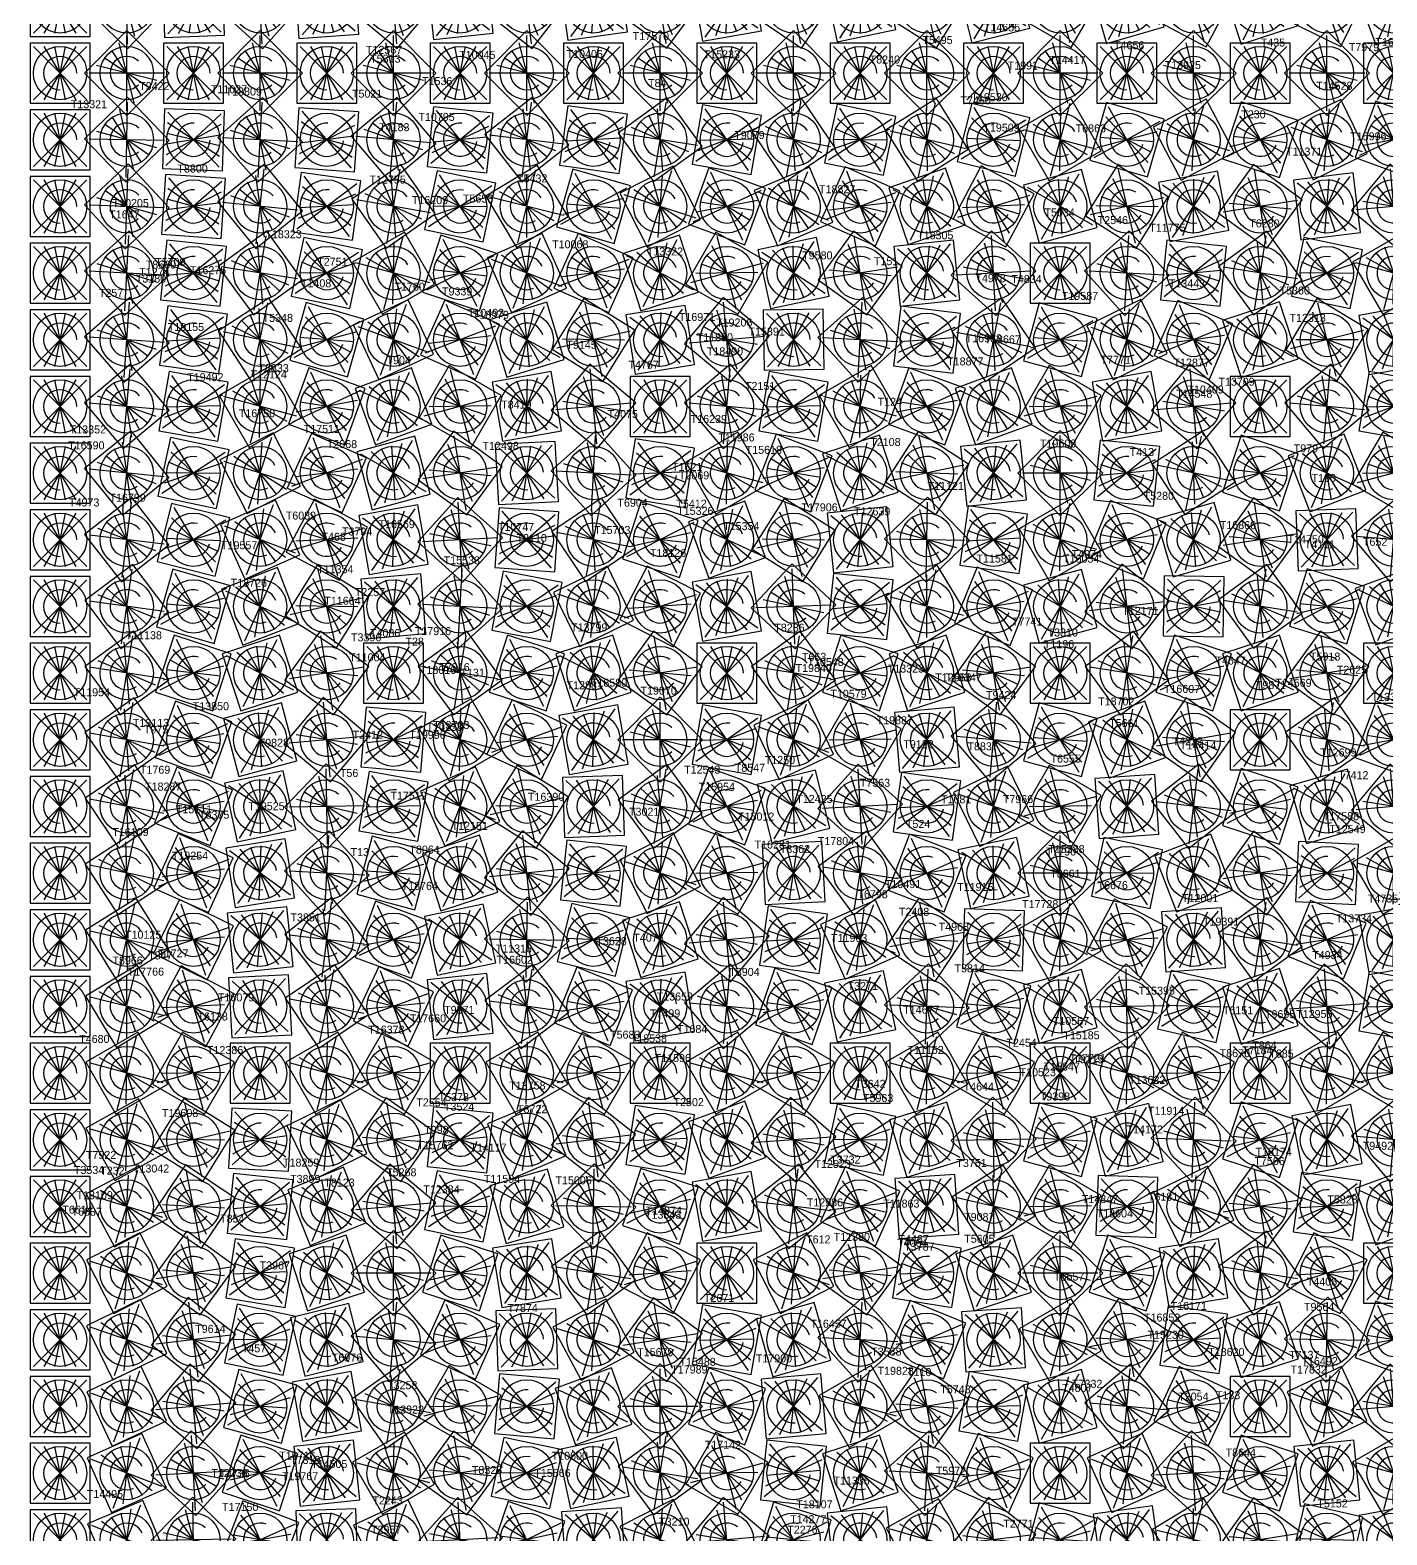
# Model space of a CAD drawing. Header units: metres. Extents: x -45 to 15052, y -45 to 15012.
# Drawn here: x -45 to 1990, y 2307 to 4564 of the extents above; entities that cross this region are included whole.
import ezdxf

# ---------------------------------------------------------------- set-up
doc = ezdxf.new("R2010")
doc.units = ezdxf.units.M
for name, color, linetype in [('L0', 1, 'Continuous'), ('L1', 2, 'Continuous'), ('L10', 4, 'Continuous'), ('L11', 5, 'Continuous'), ('L2', 3, 'Continuous'), ('L3', 4, 'Continuous'), ('L4', 5, 'Continuous'), ('L5', 6, 'Continuous'), ('L6', 7, 'Continuous'), ('L7', 1, 'Continuous'), ('L8', 2, 'Continuous'), ('L9', 3, 'Continuous')]:
    doc.layers.add(name, color=color, linetype=linetype)

# ---------------------------------------------------------------- blocks, each defined once
blk = doc.blocks.new('CELL')
for p, q in [((-40, -40), (40, 40)), ((40, -40), (-40, 40)), ((-24, -40), (24, 40)), ((24, -40), (-24, 40)), ((-8, -40), (8, 40)), ((8, -40), (-8, 40))]:
    blk.add_line(p, q)
blk.add_lwpolyline([(-45, -45), (45, -45), (45, 45), (-45, 45)], close=True)
blk.add_circle((0, 0), 40)
blk.add_arc((0, 0), 25, 0, 270)

msp = doc.modelspace()

# ---------------------------------------------------------------- block references
at = {"layer": 'L0'}
for p, rotation in [((1400, 4600), 14), ((200, 4600), 2), ((300, 4500), 45), ((1500, 4500), 45), ((400, 4400), 86.00000000000001), ((1600, 4400), 74), ((500, 4300), 35), ((1700, 4300), 11), ((600, 4200), 72), ((1800, 4200), 36), ((700, 4100), 17), ((1900, 4100), 59.00000000000001), ((800, 4000), 50), ((2000, 4000), 80), ((900, 3900), 81), ((1000, 3800), 20), ((1100, 3700), 47), ((1200, 3600), 72), ((100, 3500), 35), ((1300, 3500), 5), ((200, 3400), 68), ((1400, 3400), 26), ((1500, 3300), 45), ((300, 3300), 9), ((400, 3200), 38), ((1600, 3200), 62), ((500, 3100), 65), ((1700, 3100), 77.00000000000001), ((700, 2900), 23), ((1900, 2900), 11), ((800, 2800), 43.99999999999999), ((2000, 2800), 20), ((900, 2700), 63), ((1000, 2600), 80), ((1100, 2500), 5), ((1200, 2400), 18), ((100, 2300), 23), ((1300, 2300), 29)]:
    msp.add_blockref('CELL', p, dxfattribs=dict(at, rotation=rotation))
for p in [(0, 3600), (600, 3000), (1800, 3000), (0, 2400)]:
    msp.add_blockref('CELL', p, dxfattribs=at)
at = {"layer": 'L1'}
for p, rotation in [((300, 4600), 48), ((1500, 4600), 59.99999999999999), ((500, 4400), 40), ((1700, 4400), 28), ((1800, 4300), 54), ((600, 4300), 78), ((700, 4200), 24), ((1900, 4200), 78), ((800, 4100), 58), ((2000, 4100), 10), ((1000, 3900), 30), ((1100, 3800), 58), ((1200, 3700), 84), ((100, 3600), 36), ((1300, 3600), 18), ((200, 3500), 70), ((1400, 3500), 40), ((1500, 3400), 59.99999999999999), ((300, 3400), 12), ((400, 3300), 42), ((1600, 3300), 78), ((500, 3200), 70), ((1700, 3200), 4), ((600, 3100), 6), ((1800, 3100), 18), ((700, 3000), 30), ((1900, 3000), 30), ((800, 2900), 52.00000000000001), ((2000, 2900), 40), ((900, 2800), 72), ((1100, 2600), 16), ((1200, 2500), 30), ((1300, 2400), 42), ((100, 2400), 24), ((200, 2300), 46), ((1400, 2300), 52.00000000000001)]:
    msp.add_blockref('CELL', p, dxfattribs=dict(at, rotation=rotation))
for p in [(400, 4500), (1600, 4500), (900, 4000), (0, 3700), (1000, 2700), (0, 2500)]:
    msp.add_blockref('CELL', p, dxfattribs=at)
at = {"layer": 'L10'}
for p, rotation in [((1200, 4600), 12), ((100, 4500), 45), ((1300, 4500), 45), ((1400, 4400), 76), ((200, 4400), 87.99999999999999), ((300, 4300), 39), ((1500, 4300), 15), ((400, 4200), 78), ((1600, 4200), 42), ((500, 4100), 25), ((1700, 4100), 67.00000000000001), ((600, 4000), 59.99999999999999), ((1900, 3900), 21), ((700, 3900), 3), ((800, 3800), 34), ((2000, 3800), 40), ((900, 3700), 63), ((1100, 3500), 25), ((1200, 3400), 48), ((100, 3300), 33), ((1300, 3300), 68.99999999999999), ((200, 3200), 64), ((1400, 3200), 87.99999999999999), ((300, 3100), 3), ((1500, 3100), 15), ((400, 3000), 30), ((1600, 3000), 30), ((500, 2900), 55), ((1700, 2900), 43.00000000000001), ((600, 2800), 78), ((1800, 2800), 54), ((1900, 2700), 63), ((700, 2700), 9), ((800, 2600), 28), ((2000, 2600), 70), ((900, 2500), 45), ((1000, 2400), 59.99999999999999), ((1100, 2300), 73)]:
    msp.add_blockref('CELL', p, dxfattribs=dict(at, rotation=rotation))
for p in [(0, 4600), (1800, 4000), (1000, 3600), (0, 3400)]:
    msp.add_blockref('CELL', p, dxfattribs=at)
at = {"layer": 'L11'}
for p, rotation in [((100, 4600), 46), ((1300, 4600), 58), ((300, 4400), 42), ((1500, 4400), 30), ((1600, 4300), 58), ((400, 4300), 82), ((500, 4200), 30), ((1700, 4200), 84), ((600, 4100), 66), ((1800, 4100), 18), ((1900, 4000), 40), ((700, 4000), 10), ((800, 3900), 42), ((2000, 3900), 59.99999999999999), ((900, 3800), 72), ((1000, 3700), 10), ((1100, 3600), 36), ((1200, 3500), 59.99999999999999), ((100, 3400), 34), ((1300, 3400), 82), ((200, 3300), 66), ((1400, 3300), 12), ((1500, 3200), 30), ((300, 3200), 6), ((400, 3100), 34), ((1600, 3100), 46), ((500, 3000), 59.99999999999999), ((1700, 3000), 59.99999999999999), ((600, 2900), 84), ((1800, 2900), 72), ((700, 2800), 16), ((1900, 2800), 82), ((800, 2700), 36), ((900, 2600), 54), ((1000, 2500), 70), ((1100, 2400), 84), ((1200, 2300), 6)]:
    msp.add_blockref('CELL', p, dxfattribs=dict(at, rotation=rotation))
for p in [(200, 4500), (1400, 4500), (0, 3500), (2000, 2700), (0, 2300)]:
    msp.add_blockref('CELL', p, dxfattribs=at)
at = {"layer": 'L2'}
for p, rotation in [((1600, 4600), 16), ((400, 4600), 4), ((500, 4500), 45), ((1700, 4500), 45), ((600, 4400), 84), ((1800, 4400), 72), ((700, 4300), 31), ((1900, 4300), 7), ((800, 4200), 66), ((2000, 4200), 30), ((900, 4100), 9), ((1000, 4000), 40), ((1100, 3900), 68.99999999999999), ((1200, 3800), 6), ((100, 3700), 37), ((1300, 3700), 31), ((200, 3600), 72), ((1400, 3600), 54), ((300, 3500), 15), ((1500, 3500), 75.00000000000001), ((400, 3400), 46), ((1600, 3400), 4), ((500, 3300), 75.00000000000001), ((1700, 3300), 21), ((600, 3200), 12), ((1800, 3200), 36), ((700, 3100), 37), ((1900, 3100), 49), ((800, 3000), 59.99999999999999), ((2000, 3000), 59.99999999999999), ((900, 2900), 81), ((1000, 2800), 10), ((1100, 2700), 27), ((1200, 2600), 42), ((100, 2500), 25), ((1300, 2500), 55), ((200, 2400), 48), ((1400, 2400), 66), ((300, 2300), 68.99999999999999), ((1500, 2300), 75.00000000000001)]:
    msp.add_blockref('CELL', p, dxfattribs=dict(at, rotation=rotation))
for p in [(0, 3800), (0, 2600)]:
    msp.add_blockref('CELL', p, dxfattribs=at)
at = {"layer": 'L3'}
for p, rotation in [((500, 4600), 50), ((1700, 4600), 62), ((700, 4400), 38), ((1900, 4400), 26), ((2000, 4300), 50), ((800, 4300), 74), ((900, 4200), 18), ((1000, 4100), 50), ((1100, 4000), 80), ((1200, 3900), 18), ((100, 3800), 38), ((1300, 3800), 43.99999999999999), ((200, 3700), 74), ((1400, 3700), 68), ((300, 3600), 18), ((400, 3500), 50), ((1600, 3500), 20), ((1700, 3400), 38), ((500, 3400), 80), ((600, 3300), 18), ((1800, 3300), 54), ((700, 3200), 43.99999999999999), ((1900, 3200), 68), ((800, 3100), 68), ((2000, 3100), 80), ((1000, 2900), 20), ((1100, 2800), 38), ((1200, 2700), 54), ((100, 2600), 26), ((1300, 2600), 68), ((200, 2500), 50), ((1400, 2500), 80), ((300, 2400), 72), ((1600, 2300), 8), ((400, 2300), 2)]:
    msp.add_blockref('CELL', p, dxfattribs=dict(at, rotation=rotation))
for p in [(600, 4500), (1800, 4500), (0, 3900), (1500, 3600), (900, 3000), (0, 2700), (1500, 2400)]:
    msp.add_blockref('CELL', p, dxfattribs=at)
at = {"layer": 'L4'}
for p, rotation in [((1800, 4600), 18), ((600, 4600), 6), ((700, 4500), 45), ((1900, 4500), 45), ((800, 4400), 82), ((2000, 4400), 70), ((900, 4300), 27), ((1000, 4200), 59.99999999999999), ((1100, 4100), 1), ((1200, 4000), 30), ((100, 3900), 39), ((1300, 3900), 57.00000000000001), ((200, 3800), 76), ((1400, 3800), 82), ((300, 3700), 21), ((1500, 3700), 15), ((400, 3600), 54), ((1600, 3600), 36), ((500, 3500), 85), ((1700, 3500), 55), ((600, 3400), 24), ((1800, 3400), 72), ((700, 3300), 51), ((1900, 3300), 87), ((800, 3200), 76), ((2000, 3200), 10), ((900, 3100), 9), ((1000, 3000), 30), ((1100, 2900), 49), ((1200, 2800), 66), ((100, 2700), 27), ((1300, 2700), 81), ((200, 2600), 52.00000000000001), ((1400, 2600), 4), ((300, 2500), 75.00000000000001), ((1500, 2500), 15), ((400, 2400), 6), ((1600, 2400), 24), ((500, 2300), 25), ((1700, 2300), 31)]:
    msp.add_blockref('CELL', p, dxfattribs=dict(at, rotation=rotation))
for p in [(0, 4000), (0, 2800)]:
    msp.add_blockref('CELL', p, dxfattribs=at)
at = {"layer": 'L5'}
for p, rotation in [((700, 4600), 52.00000000000001), ((1900, 4600), 64), ((900, 4400), 36), ((1000, 4300), 70), ((1100, 4200), 12), ((1200, 4100), 42), ((100, 4000), 40), ((1300, 4000), 70), ((200, 3900), 78), ((1400, 3900), 6), ((1500, 3800), 30), ((300, 3800), 24), ((400, 3700), 58), ((1600, 3700), 52.00000000000001), ((1700, 3600), 72), ((600, 3500), 30), ((700, 3400), 58), ((1900, 3400), 16), ((800, 3300), 84), ((2000, 3300), 30), ((900, 3200), 18), ((1000, 3100), 40), ((1100, 3000), 59.99999999999999), ((1200, 2900), 78), ((100, 2800), 28), ((1300, 2800), 4), ((200, 2700), 54), ((1400, 2700), 18), ((300, 2600), 78), ((1500, 2600), 30), ((400, 2500), 10), ((1600, 2500), 40), ((500, 2400), 30), ((1700, 2400), 48), ((600, 2300), 48), ((1800, 2300), 54)]:
    msp.add_blockref('CELL', p, dxfattribs=dict(at, rotation=rotation))
for p in [(800, 4500), (2000, 4500), (0, 4100), (500, 3600), (1800, 3500), (0, 2900)]:
    msp.add_blockref('CELL', p, dxfattribs=at)
at = {"layer": 'L6'}
for p, rotation in [((800, 4600), 8), ((2000, 4600), 20), ((900, 4500), 45), ((1000, 4400), 80), ((1100, 4300), 23), ((1200, 4200), 54), ((100, 4100), 41), ((1300, 4100), 83.00000000000001), ((200, 4000), 80), ((1400, 4000), 20), ((300, 3900), 27), ((1500, 3900), 45), ((400, 3800), 62), ((1600, 3800), 68), ((500, 3700), 5), ((1700, 3700), 89), ((600, 3600), 36), ((1800, 3600), 18), ((700, 3500), 65), ((1900, 3500), 35), ((2000, 3400), 50), ((800, 3400), 2), ((900, 3300), 27), ((1000, 3200), 50), ((1100, 3100), 71), ((100, 2900), 29), ((1300, 2900), 17), ((200, 2800), 56), ((1400, 2800), 32), ((1500, 2700), 45), ((300, 2700), 81), ((400, 2600), 14), ((1600, 2600), 56), ((500, 2500), 35), ((1700, 2500), 65), ((600, 2400), 54), ((1800, 2400), 72), ((700, 2300), 71), ((1900, 2300), 77.00000000000001)]:
    msp.add_blockref('CELL', p, dxfattribs=dict(at, rotation=rotation))
for p in [(0, 4200), (0, 3000), (1200, 3000)]:
    msp.add_blockref('CELL', p, dxfattribs=at)
at = {"layer": 'L7'}
for p, rotation in [((900, 4600), 54), ((1100, 4400), 34), ((1200, 4300), 66), ((100, 4200), 42), ((1300, 4200), 6), ((1400, 4100), 34), ((200, 4100), 82), ((300, 4000), 30), ((1500, 4000), 59.99999999999999), ((400, 3900), 66), ((1600, 3900), 84), ((500, 3800), 10), ((1700, 3800), 16), ((600, 3700), 42), ((1800, 3700), 36), ((700, 3600), 72), ((1900, 3600), 54), ((800, 3500), 10), ((2000, 3500), 70), ((900, 3400), 36), ((1000, 3300), 59.99999999999999), ((1100, 3200), 82), ((1200, 3100), 12), ((100, 3000), 30), ((1300, 3000), 30), ((200, 2900), 58), ((1400, 2900), 46), ((300, 2800), 84), ((1500, 2800), 59.99999999999999), ((400, 2700), 18), ((1600, 2700), 72), ((500, 2600), 40), ((1700, 2600), 82), ((600, 2500), 59.99999999999999), ((700, 2400), 78), ((1900, 2400), 6), ((800, 2300), 4), ((2000, 2300), 10)]:
    msp.add_blockref('CELL', p, dxfattribs=dict(at, rotation=rotation))
for p in [(1000, 4500), (0, 4300), (0, 3100), (1800, 2500)]:
    msp.add_blockref('CELL', p, dxfattribs=at)
at = {"layer": 'L8'}
for p, rotation in [((1000, 4600), 10), ((1100, 4500), 45), ((1200, 4400), 78), ((100, 4300), 43.00000000000001), ((1300, 4300), 19), ((200, 4200), 84), ((1400, 4200), 48), ((300, 4100), 33), ((1500, 4100), 75.00000000000001), ((400, 4000), 70), ((1600, 4000), 10), ((500, 3900), 15), ((1700, 3900), 33), ((600, 3800), 48), ((1800, 3800), 54), ((700, 3700), 79), ((1900, 3700), 73), ((800, 3600), 18), ((900, 3500), 45), ((1000, 3400), 70), ((1100, 3300), 3), ((1200, 3200), 24), ((100, 3100), 31), ((1300, 3100), 43.00000000000001), ((200, 3000), 59.99999999999999), ((1400, 3000), 59.99999999999999), ((300, 2900), 87), ((1500, 2900), 75.00000000000001), ((400, 2800), 22), ((1600, 2800), 87.99999999999999), ((500, 2700), 45), ((1700, 2700), 9), ((600, 2600), 66), ((1800, 2600), 18), ((1900, 2500), 25), ((700, 2500), 85), ((2000, 2400), 30), ((800, 2400), 12), ((900, 2300), 27)]:
    msp.add_blockref('CELL', p, dxfattribs=dict(at, rotation=rotation))
for p in [(0, 4400), (2000, 3600), (0, 3200)]:
    msp.add_blockref('CELL', p, dxfattribs=at)
at = {"layer": 'L9'}
for p, rotation in [((1100, 4600), 56), ((100, 4400), 43.99999999999999), ((1300, 4400), 32), ((1400, 4300), 62), ((200, 4300), 86.00000000000001), ((300, 4200), 36), ((400, 4100), 74), ((1600, 4100), 26), ((1700, 4000), 50), ((500, 4000), 20), ((600, 3900), 54), ((1800, 3900), 72), ((700, 3800), 86.00000000000001), ((1900, 3800), 2), ((800, 3700), 26), ((2000, 3700), 20), ((900, 3600), 54), ((1000, 3500), 80), ((1100, 3400), 14), ((1200, 3300), 36), ((100, 3200), 32), ((1300, 3200), 56), ((200, 3100), 62), ((1400, 3100), 74), ((400, 2900), 26), ((1600, 2900), 14), ((500, 2800), 50), ((1700, 2800), 26), ((600, 2700), 72), ((1800, 2700), 36), ((1900, 2600), 43.99999999999999), ((700, 2600), 2), ((800, 2500), 20), ((2000, 2500), 50), ((900, 2400), 36), ((1000, 2300), 50)]:
    msp.add_blockref('CELL', p, dxfattribs=dict(at, rotation=rotation))
for p in [(0, 4500), (1200, 4500), (1500, 4200), (0, 3300), (300, 3000), (1500, 3000)]:
    msp.add_blockref('CELL', p, dxfattribs=at)

# ---------------------------------------------------------------- texts
at = {"layer": 'L3'}
for s, p in [('T17570', (858.8, 4549.4)), ('T14655', (1385.3, 4562.6)), ('T12567', (458.6, 4528.8)), ('T5495', (1293.1, 4543.6)), ('T4656', (1580.6, 4535.7)), ('T435', (1800.7, 4539.8)), ('T7979', (1932.7, 4532.9)), ('T16369', (1972.6, 4540.5)), ('T5313', (465, 4515.6)), ('T10045', (598.5, 4521.3)), ('T10406', (759.6, 4522.6)), ('T15233', (965.1, 4522.1)), ('T8240', (1214.2, 4514.3)), ('T1991', (1421.1, 4505.3)), ('T14417', (1483.5, 4513.7)), ('T13925', (1656.5, 4506)), ('T1536', (542.8, 4482)), ('T9422', (118.6, 4474.5)), ('T11027', (226, 4469.7)), ('T18809', (248.2, 4466.3)), ('T5021', (437.7, 4463.1)), ('T84', (881.8, 4479.1)), ('T19530', (1366.7, 4457.8)), ('T14528', (1883.8, 4474.9)), ('T13321', (16, 4447.2)), ('T7460', (1350.3, 4453)), ('T4183', (478.5, 4412.8)), ('T10795', (537.4, 4428.2)), ('T19509', (1384.7, 4412.1)), ('T230', (1771.4, 4432.1)), ('T9079', (1011.1, 4401)), ('T6863', (1523, 4411)), ('T15996', (1934.9, 4399.1)), ('T11371', (1838.6, 4376.3)), ('T8800', (175.9, 4350.8)), ('T12755', (464, 4334.2)), ('T5432', (685.2, 4336)), ('T10205', (78.7, 4299.1)), ('T16209', (527.5, 4303.4)), ('T5658', (604.1, 4305.7)), ('T18827', (1138.2, 4319.7)), ('T1647', (73.6, 4281.9)), ('T5034', (1476.3, 4284.9)), ('T2546', (1556.1, 4273.4)), ('T11775', (1633.4, 4262)), ('T6280', (1783.5, 4268.5)), ('T18323', (307.9, 4252.2)), ('T10068', (737.9, 4237.1)), ('T18305', (1285.3, 4250.7)), ('T5709', (142.6, 4210.6)), ('T2751', (385.6, 4211)), ('T13322', (879.9, 4226.4)), ('T9580', (1112.9, 4220.5)), ('T151', (1220.5, 4211.8)), ('T1274', (118.7, 4195.7)), ('T8609', (128.5, 4206.7)), ('T16275', (194.7, 4198.3)), ('T4978', (1372.8, 4186.3)), ('T257', (58.1, 4164.3)), ('T3180', (113.5, 4185.7)), ('T1408', (361.2, 4178.6)), ('T1760', (501.4, 4173.6)), ('T9339', (572.7, 4166.4)), ('T4834', (1426.6, 4184.9)), ('T13443', (1662.8, 4178.4)), ('T5360', (1828.9, 4167.8)), ('T19587', (1502.4, 4159.8)), ('T5348', (303.7, 4126.8)), ('T10493', (611.5, 4134.3)), ('T18979', (618.7, 4131.4)), ('T16971', (927.9, 4128.1)), ('T19206', (983.8, 4119.8)), ('T12313', (1843.8, 4126.8)), ('T19155', (161.5, 4113.1)), ('T11880', (954.7, 4097.6)), ('T15391', (1032.4, 4106.3)), ('T16988', (1358.1, 4096.2)), ('T9145', (759.3, 4086.4)), ('T18490', (969.9, 4076.6)), ('T18667', (1386.4, 4094.6)), ('T8833', (297.4, 4051.3)), ('T904', (489.5, 4063.3)), ('T4767', (852.4, 4056.5)), ('T18877', (1330.4, 4061.4)), ('T7771', (1560.4, 4064)), ('T12877', (1669.8, 4059.7)), ('T19492', (190.6, 4037.8)), ('T12124', (285.7, 4042)), ('T13709', (1737.2, 4031)), ('T2151', (1027.1, 4024.6)), ('T14548', (1673.7, 4013)), ('T10409', (1690.7, 4019.3)), ('T16750', (268, 3983.6)), ('T8419', (661.5, 3996.7)), ('T124', (1226.1, 4000.9)), ('T4075', (821.1, 3982.6)), ('T16239', (945.7, 3975.1)), ('T13352', (14.4, 3959.4)), ('T17511', (365.3, 3960.2)), ('T11986', (987.1, 3947.4)), ('T2108', (1215, 3940.5)), ('T19600', (1469.5, 3938.3)), ('T16590', (12.2, 3935.5)), ('T2068', (399.9, 3937.4)), ('T12498', (633.5, 3934.8)), ('T15618', (1028.2, 3928.8)), ('T413', (1604.1, 3925.5)), ('T979', (1850.1, 3931.1)), ('T1621', (917.7, 3903.2)), ('T2069', (928, 3890.6)), ('T11121', (1301, 3874.6)), ('T190', (1876.9, 3886.7)), ('T4973', (13.4, 3849.9)), ('T16799', (74, 3857)), ('T6904', (835.8, 3849.5)), ('T5412', (924.3, 3848.1)), ('T5280', (1625.1, 3859.9)), ('T6089', (338.4, 3830.2)), ('T15326', (925.5, 3837.3)), ('T17906', (1111.7, 3842.5)), ('T12639', (1190.7, 3836.4)), ('T3794', (422.7, 3806.4)), ('T16569', (477.6, 3817.3)), ('T10747', (656.6, 3813.1)), ('T15703', (800.9, 3808.5)), ('T15354', (994.4, 3814.4)), ('T16866', (1739.2, 3815.9)), ('T19557', (241.3, 3785.7)), ('T468', (392, 3798.4)), ('T2110', (684.5, 3796.4)), ('T14750', (1840.9, 3794.7)), ('T4111', (1866.6, 3787.1)), ('T652', (1953.9, 3790.9)), ('T15533', (575.2, 3763.1)), ('T18126', (884.6, 3774.2)), ('T11581', (1374.3, 3765.8)), ('T16034', (1504.2, 3765.6)), ('T4974', (1517.1, 3772.5)), ('T11354', (385.5, 3749.8)), ('T18726', (255.8, 3729.4)), ('T2257', (441.9, 3715.4)), ('T11664', (396.2, 3702.4)), ('T7741', (1427.6, 3671.3)), ('T12171', (1593, 3687.2)), ('T11138', (98.2, 3650.7)), ('T3396', (436.3, 3647.5)), ('T4086', (464.7, 3654)), ('T17916', (531.9, 3656.9)), ('T13799', (766.3, 3662.5)), ('T8286', (1071.1, 3662.1)), ('T3310', (1481, 3654.8)), ('T28', (517.9, 3641.1)), ('T1196', (1475.4, 3637.3)), ('T11004', (433.6, 3617.5)), ('T7916', (568.7, 3602.9)), ('T19840', (1103, 3601.6)), ('T663', (1112.5, 3618.3)), ('T10548', (1120.8, 3610.6)), ('T13323', (1241.2, 3600.7)), ('T4647', (1732.7, 3612.7)), ('T5918', (1874.6, 3618.7)), ('T18016', (539.6, 3598.7)), ('T131', (600.4, 3594.5)), ('T18580', (796.1, 3579.6)), ('T12663', (1312.5, 3587.5)), ('T10347', (1327.8, 3587.4)), ('T14669', (1822.5, 3579.4)), ('T2625', (1914.7, 3599)), ('T11954', (20.4, 3565.2)), ('T12881', (759.6, 3575.7)), ('T19070', (870.4, 3567.6)), ('T10579', (1155.2, 3562.9)), ('T9424', (1388.6, 3560.9)), ('T16607', (1655.4, 3570.2)), ('T9871', (1793.3, 3576)), ('T13338', (1966.9, 3558.2)), ('T13850', (198.9, 3544.3)), ('T18702', (1556.8, 3551.4)), ('T13113', (109.1, 3519.3)), ('T975', (125.7, 3509.5)), ('T10158', (549.4, 3513.3)), ('T13703', (559.4, 3516)), ('T19887', (1224.6, 3523.2)), ('T5661', (1573.3, 3518.9)), ('T9828', (297.7, 3489.5)), ('T2412', (438.8, 3501.6)), ('T19996', (523.8, 3501.3)), ('T9122', (1264.6, 3487.3)), ('T4222', (1668.3, 3491.7)), ('T8837', (1360.8, 3484.1)), ('T6555', (1485.4, 3465.7)), ('T14414', (1679.6, 3485.4)), ('T12699', (1889.8, 3474.9)), ('T1769', (119.7, 3449)), ('T56', (419.6, 3444.1)), ('T12543', (935.9, 3449.1)), ('T8547', (1011.8, 3451.9)), ('T1250', (1056.8, 3463.5)), ('T18287', (127.4, 3423.7)), ('T15954', (957.7, 3423.5)), ('T7563', (1199.3, 3429.4)), ('T7412', (1916.7, 3440.8)), ('T17519', (495.4, 3410.1)), ('T16390', (701.6, 3408.4)), ('T12425', (1104.1, 3405.2)), ('T1681', (1321.1, 3404.6)), ('T7966', (1413.9, 3404.9)), ('T15111', (173.6, 3389.6)), ('T6375', (208.3, 3381.5)), ('T19525', (282.3, 3394.3)), ('T3021', (853.2, 3386)), ('T15012', (1016.7, 3378.8)), ('T17588', (1893.7, 3379.3)), ('T16109', (78.3, 3355.5)), ('T12151', (587.1, 3364.8)), ('T524', (1268.5, 3367.7)), ('T12549', (1903.5, 3359.8)), ('T8064', (523.8, 3329.2)), ('T16281', (1041.5, 3336.7)), ('T8362', (1079.3, 3330)), ('T17804', (1136.4, 3341.9)), ('T15388', (1482.1, 3330)), ('T19254', (167.6, 3320.1)), ('T13', (435.6, 3325.4)), ('T7790', (1478.3, 3326.3)), ('T8661', (1484.9, 3293.1)), ('T18764', (512.2, 3274.8)), ('T6798', (1195.8, 3262.2)), ('T10491', (1237, 3277.4)), ('T11915', (1345.3, 3273.1)), ('T6676', (1555.9, 3275.8)), ('T17728', (1442.7, 3247.4)), ('T12001', (1682.6, 3256.4)), ('T4735', (1961.4, 3255.8)), ('T3851', (345.4, 3227.4)), ('T2408', (1258, 3235.9)), ('T19391', (1714, 3221.2)), ('T13734', (1913.2, 3226)), ('T10125', (97.4, 3201.5)), ('T4076', (859.7, 3197.1)), ('T11963', (1156.2, 3196.6)), ('T4968', (1317.6, 3213.4)), ('T1727', (147.1, 3173.6)), ('T11316', (653.2, 3180.8)), ('T3628', (804.3, 3191.8)), ('T4934', (1877.9, 3170.9)), ('T8966', (78.5, 3162.8)), ('T847', (132, 3170.4)), ('T16602', (654.6, 3164)), ('T3814', (1341.4, 3151.1)), ('T17766', (101.4, 3146.1)), ('T8904', (1003.6, 3145.7)), ('T16079', (236.7, 3107.5)), ('T13659', (894.7, 3108.8)), ('T3271', (1180.9, 3124.7)), ('T15395', (1617.5, 3117.6)), ('T9571', (575.9, 3088.8)), ('T7499', (884.5, 3083.6)), ('T14677', (1264.5, 3089)), ('T6151', (1743.8, 3088.1)), ('T9695', (1806.9, 3082.3)), ('T12955', (1853.8, 3082.6)), ('T6138', (206.1, 3078.8)), ('T16378', (462.1, 3059.1)), ('T17660', (524.4, 3076.1)), ('T1684', (925.2, 3060.1)), ('T10567', (1488.8, 3072)), ('T4680', (28.6, 3045.2)), ('T5683', (824.8, 3051.6)), ('T18538', (855.7, 3046)), ('T2454', (1419.2, 3039.5)), ('T15185', (1504.6, 3050.7)), ('T864', (1787.9, 3035.5)), ('T12386', (220.2, 3028.4)), ('T11596', (891.7, 3016.5)), ('T11152', (1270.8, 3028.7)), ('T17721', (1514, 3016.8)), ('T9119', (1519.3, 3014.7)), ('T8670', (1739, 3023.8)), ('T7184', (1772.8, 3028.1)), ('T685', (1813.4, 3023.2)), ('T10523', (1439, 2995.2)), ('T15647', (1474.9, 3003.7)), ('T13758', (673.6, 2975.3)), ('T3642', (1192.5, 2977.9)), ('T4644', (1355.1, 2973.8)), ('T13622', (1603.1, 2983.8)), ('T2554', (534.2, 2950)), ('T5378', (567.6, 2957.9)), ('T2502', (920, 2950.4)), ('T5963', (1204.1, 2956.6)), ('T9398', (1469.3, 2958.9)), ('T19608', (152.8, 2934.1)), ('T3524', (575.7, 2943.5)), ('T8722', (685.3, 2939.8)), ('T11914', (1631.5, 2937.4)), ('T998', (546.1, 2908.8)), ('T14172', (1599.4, 2909.4)), ('T15762', (535.4, 2885.7)), ('T14117', (615.3, 2882.2)), ('T9492', (1953.6, 2884.9)), ('T7922', (38.7, 2871.1)), ('T18259', (334.3, 2859.7)), ('T12523', (1131.3, 2857.7)), ('T3732', (1155, 2864.3)), ('T3751', (1344.2, 2859.1)), ('T7566', (1791.1, 2862)), ('T16174', (1792.7, 2876)), ('T3534', (20.7, 2848.6)), ('T232', (60.1, 2847.6)), ('T13042', (109.2, 2850.8)), ('T3899', (344.9, 2835.2)), ('T5268', (489, 2845.1)), ('T11594', (635.6, 2835.3)), ('T15006', (742.9, 2833.1)), ('T18109', (24.7, 2810.8)), ('T8123', (396.3, 2829.7)), ('T12384', (544.7, 2819.5)), ('T6614', (3.3, 2789.1)), ('T14974', (878.2, 2787.7)), ('T12986', (1119.8, 2800)), ('T11863', (1234.4, 2798.2)), ('T14347', (1532.3, 2805)), ('T6181', (1631.4, 2808.6)), ('T5828', (1900.5, 2804.4)), ('T6037', (17.2, 2786)), ('T854', (239.9, 2775.7)), ('T13843', (877.1, 2781.5)), ('T9087', (1355.8, 2778.2)), ('T18604', (1554.6, 2783.4)), ('T612', (1118.8, 2744.5)), ('T11390', (1160.2, 2748.2)), ('T4467', (1257.4, 2744.9)), ('T5605', (1356, 2745.4)), ('T4064', (1255.3, 2739.4)), ('T3787', (1266, 2733.5)), ('T3967', (299.2, 2705.4)), ('T5557', (1490.6, 2688.7)), ('T4406', (1869.7, 2681.1)), ('T2671', (965.6, 2656.6)), ('T7874', (670.9, 2641.6)), ('T16171', (1665.5, 2644.6)), ('T9564', (1865.5, 2643.2)), ('T9614', (202.6, 2610.3)), ('T16457', (1125.3, 2618)), ('T16852', (1625.6, 2627.3)), ('T15230', (1630.8, 2601.4)), ('T457', (272.5, 2581.1)), ('T6976', (407.6, 2567.2)), ('T15679', (865.5, 2575.3)), ('T17900', (1043.3, 2566)), ('T3588', (1216.3, 2576.2)), ('T18620', (1721.9, 2575.7)), ('T7137', (1843.2, 2571.3)), ('T16492', (1861.7, 2561.8)), ('T17989', (916.5, 2549.3)), ('T15488', (928.9, 2560.9)), ('T19828', (1226, 2547.4)), ('T110', (1270.2, 2545.4)), ('T17832', (1845.3, 2549.2)), ('T3258', (490.4, 2525.7)), ('T5743', (1320, 2519.6)), ('T4807', (1502.9, 2521.7)), ('T7332', (1517.7, 2527.9)), ('T2054', (1676.9, 2508.7)), ('T133', (1733.4, 2510.8)), ('T13922', (491.3, 2489.3)), ('T17142', (966.8, 2436.4)), ('T16716', (328.6, 2420.2)), ('T7319', (344.9, 2413.7)), ('T14505', (376.4, 2407.6)), ('T10600', (737.2, 2420)), ('T8644', (1748, 2424.8)), ('T12736', (226.8, 2394.1)), ('T4736', (239, 2393.4)), ('T19767', (332.7, 2389.3)), ('T8328', (617.6, 2398.6)), ('T15566', (711.2, 2394.2)), ('T11335', (1159.8, 2382.7)), ('T5972', (1313.3, 2397.4)), ('T14495', (40, 2362.6)), ('T17150', (242.9, 2343.2)), ('T2243', (468.4, 2352.9)), ('T18107', (1104.1, 2347.1)), ('T5152', (1885.6, 2348.4)), ('T3210', (898.4, 2321.1)), ('T14277', (1094.8, 2324.8)), ('T2771', (1414.6, 2318.1)), ('T2957', (466.2, 2309.1)), ('T2276', (1090.6, 2309.1))]:
    msp.add_text(s, height=12, dxfattribs=at).set_placement(p)

doc.saveas('drawing.dxf')
